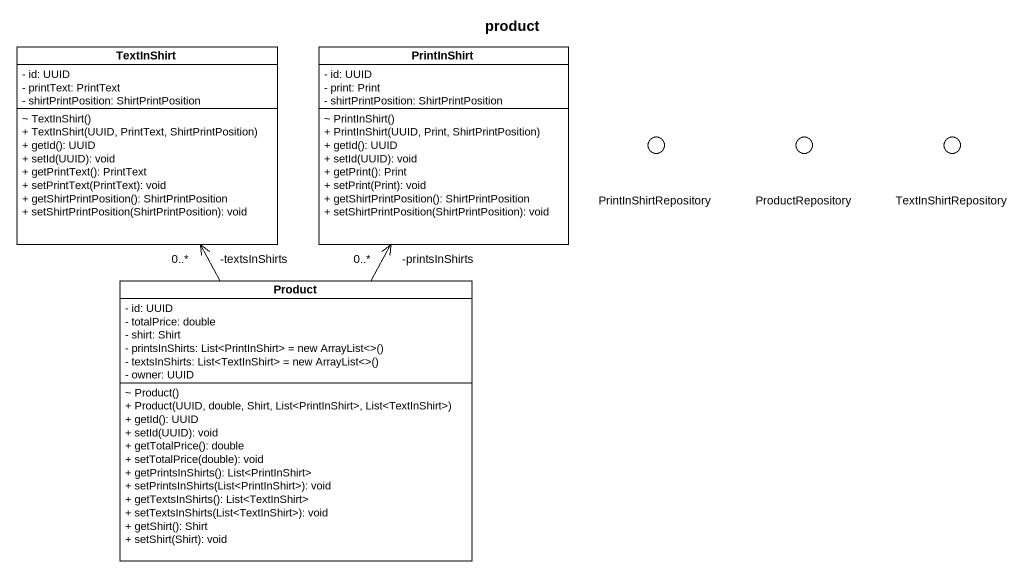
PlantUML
@startuml
title product
allowmixing
hide circle
hide empty members
skinparam classAttributeIconSize 0
class TextInShirt {
  - id: UUID
  - printText: PrintText
  - shirtPrintPosition: ShirtPrintPosition
  ~ TextInShirt()
  + TextInShirt(UUID, PrintText, ShirtPrintPosition)
  + getId(): UUID
  + setId(UUID): void
  + getPrintText(): PrintText
  + setPrintText(PrintText): void
  + getShirtPrintPosition(): ShirtPrintPosition
  + setShirtPrintPosition(ShirtPrintPosition): void
}
class PrintInShirt {
  - id: UUID
  - print: Print
  - shirtPrintPosition: ShirtPrintPosition
  ~ PrintInShirt()
  + PrintInShirt(UUID, Print, ShirtPrintPosition)
  + getId(): UUID
  + setId(UUID): void
  + getPrint(): Print
  + setPrint(Print): void
  + getShirtPrintPosition(): ShirtPrintPosition
  + setShirtPrintPosition(ShirtPrintPosition): void
}
() PrintInShirtRepository <<interface>>
() ProductRepository <<interface>>
() TextInShirtRepository <<interface>>
class Product {
  - id: UUID
  - totalPrice: double
  - shirt: Shirt
  {field} - printsInShirts: List<PrintInShirt> = new ArrayList<>()
  {field} - textsInShirts: List<TextInShirt> = new ArrayList<>()
  - owner: UUID
  ~ Product()
  + Product(UUID, double, Shirt, List<PrintInShirt>, List<TextInShirt>)
  + getId(): UUID
  + setId(UUID): void
  + getTotalPrice(): double
  + setTotalPrice(double): void
  + getPrintsInShirts(): List<PrintInShirt>
  + setPrintsInShirts(List<PrintInShirt>): void
  + getTextsInShirts(): List<TextInShirt>
  + setTextsInShirts(List<TextInShirt>): void
  + getShirt(): Shirt
  + setShirt(Shirt): void
}
Product -up-> "-textsInShirts\n0..*" TextInShirt
Product -up-> "-printsInShirts\n0..*" PrintInShirt
@enduml
